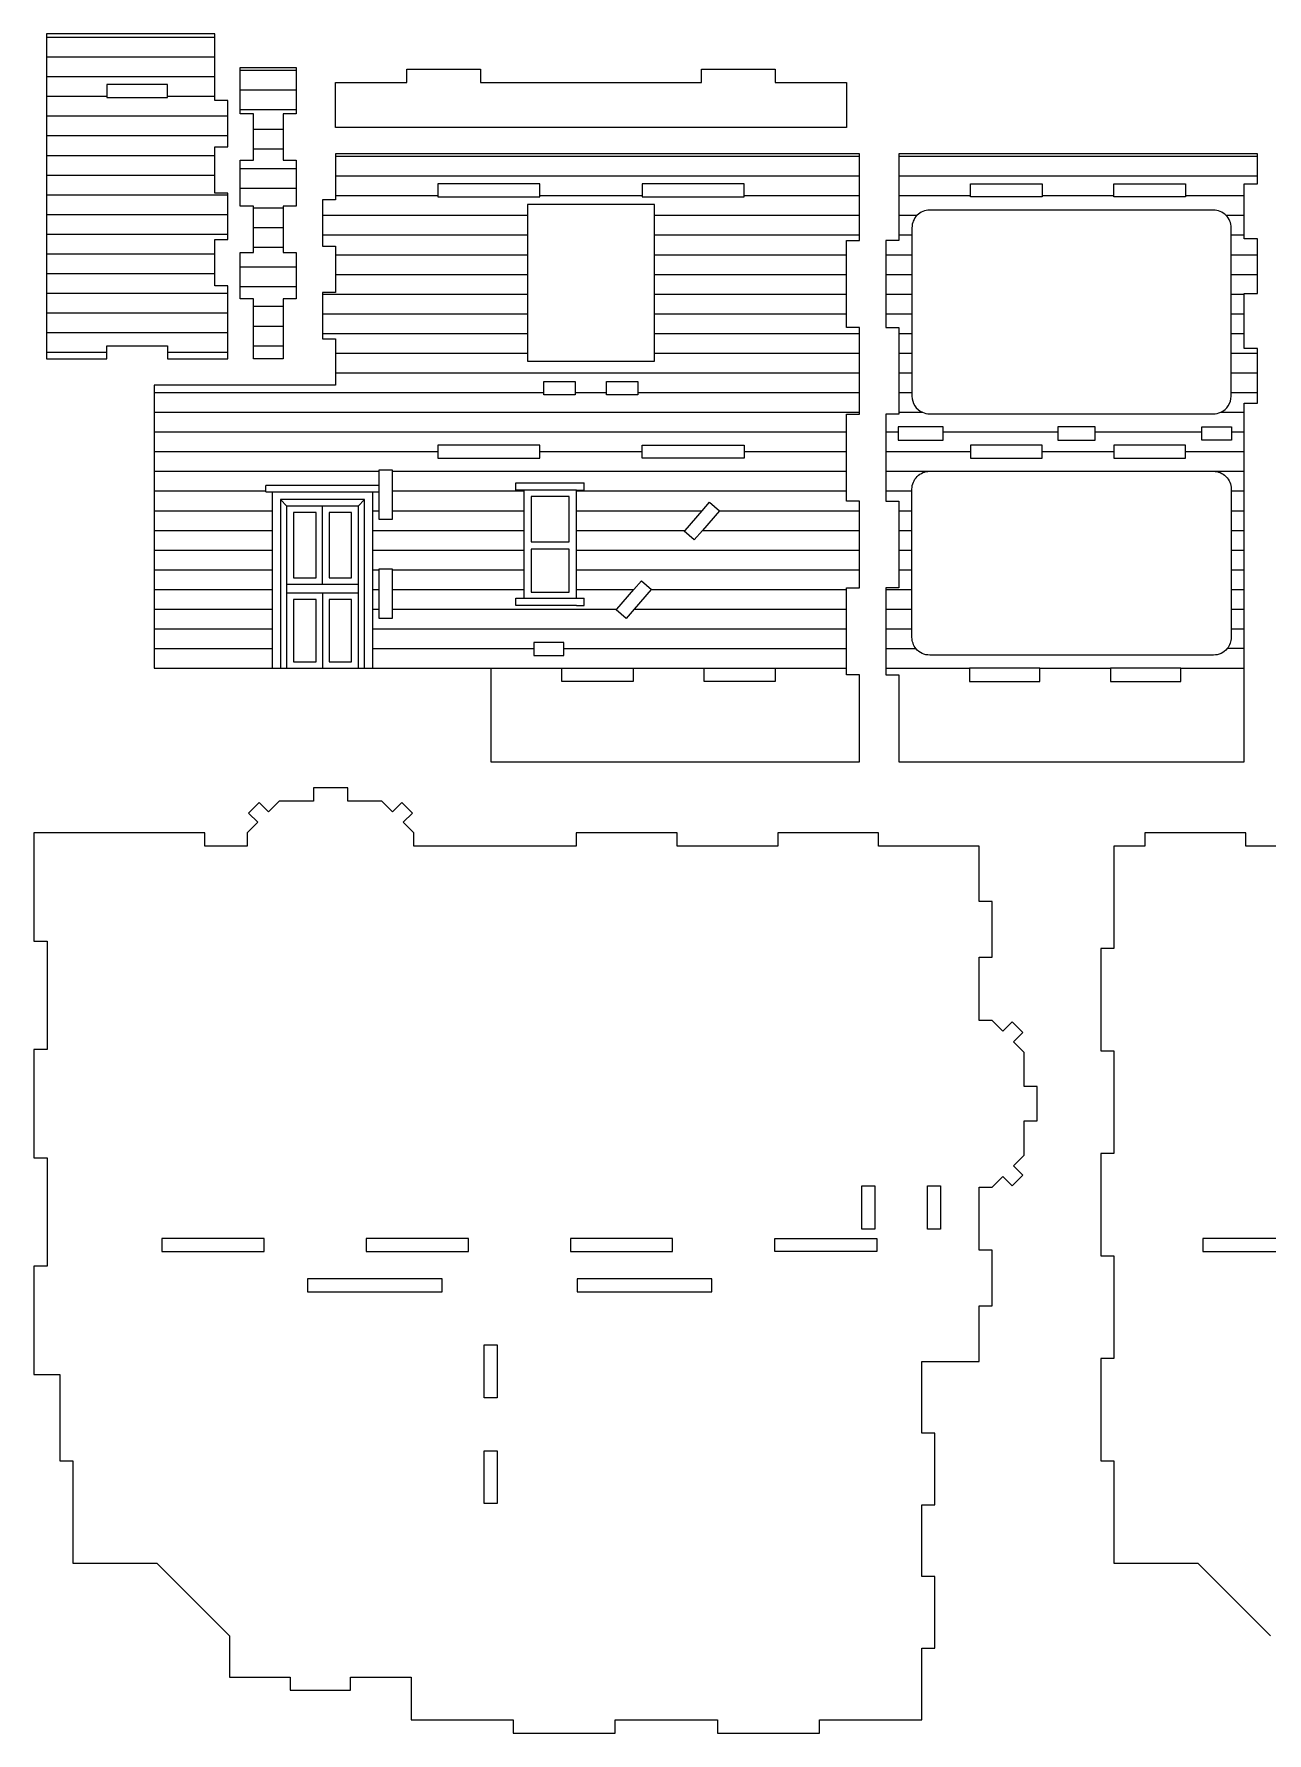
# Model space of a CAD drawing. Extents: x -737 to 847, y -331 to 352.
# Drawn here: x 38.9 to 320.7, y -80.3 to 308 of the extents above; entities that cross this region are included whole.
import ezdxf

# ---------------------------------------------------------------- set-up
doc = ezdxf.new("R2010")
doc.units = 0
doc.header["$MEASUREMENT"] = 0
doc.layers.add('CUT', color=7, linetype='CONTINUOUS')
doc.layers.add('ENGRAVE', color=1, linetype='CONTINUOUS')

msp = doc.modelspace()

# ---------------------------------------------------------------- linework, layer by layer
at = {"layer": 'CUT'}
for points in [[(41.77, 233.74), (55.59, 233.74), (55.59, 235.24), (55.59, 236.74), (69.41, 236.74), (69.41, 235.24), (69.41, 233.74), (83.23, 233.74), (83.23, 235.24), (83.23, 239.74), (83.23, 244.24), (83.23, 248.74), (83.23, 250.45), (80.23, 250.45), (80.23, 253.24), (80.23, 257.74), (80.23, 261.02), (83.23, 261.02), (83.23, 262.24), (83.23, 266.74), (83.23, 271.24), (83.23, 271.6), (80.23, 271.6), (80.23, 275.74), (80.23, 280.24), (80.23, 282.17), (83.23, 282.17), (83.23, 284.74), (83.23, 289.24), (83.23, 292.75), (80.23, 292.75), (80.23, 293.74), (80.23, 298.24), (80.23, 302.74), (80.23, 307.24), (80.23, 307.97), (41.77, 307.97), (41.77, 307.24), (41.77, 302.74), (41.77, 298.24), (41.77, 293.74), (41.77, 289.24), (41.77, 284.74), (41.77, 280.24), (41.77, 275.74), (41.77, 271.24), (41.77, 266.74), (41.77, 262.24), (41.77, 257.74), (41.77, 253.24), (41.77, 248.74), (41.77, 244.24), (41.77, 239.74), (41.77, 235.24)], [(89.05, 233.74), (89.05, 236.74), (89.05, 241.24), (89.05, 245.74), (89.05, 247.45), (86.05, 247.45), (86.05, 250.24), (86.05, 254.74), (86.05, 258.02), (89.05, 258.02), (89.05, 259.24), (89.05, 263.74), (89.05, 268.24), (89.05, 268.6), (86.05, 268.6), (86.05, 272.74), (86.05, 277.24), (86.05, 279.17), (89.05, 279.17), (89.05, 281.74), (89.05, 286.24), (89.05, 289.75), (86.05, 289.75), (86.05, 290.74), (86.05, 295.24), (86.05, 299.74), (86.05, 300.32), (98.84, 300.32), (98.84, 299.74), (98.84, 295.24), (98.84, 290.74), (98.84, 289.75), (95.84, 289.75), (95.84, 286.24), (95.84, 281.74), (95.84, 279.17), (98.84, 279.17), (98.84, 277.24), (98.84, 272.74), (98.84, 268.6), (95.84, 268.6), (95.84, 268.24), (95.84, 263.74), (95.84, 259.24), (95.84, 258.02), (98.84, 258.02), (98.84, 254.74), (98.84, 250.24), (98.84, 247.45), (95.84, 247.45), (95.84, 245.74), (95.84, 241.24), (95.84, 236.74), (95.84, 233.74)], [(107.84, 296.9), (124.14, 296.9), (124.14, 299.9), (140.96, 299.9), (140.96, 296.9), (191.42, 296.9), (191.42, 299.9), (208.25, 299.9), (208.25, 296.9), (224.54, 296.9), (224.54, 286.62), (107.84, 286.62)], [(55.59, 293.45), (69.41, 293.45), (69.41, 293.74), (69.41, 296.45), (55.59, 296.45), (55.59, 293.74)], [(66.38, 163.04), (93.44, 163.04), (95.24, 163.04), (96.72, 163.04), (104.84, 163.04), (112.97, 163.04), (114.44, 163.04), (116.24, 163.04), (143.31, 163.04), (143.31, 141.68), (227.54, 141.68), (227.54, 161.53), (224.54, 161.53), (224.54, 163.04), (224.54, 167.54), (224.54, 172.04), (224.54, 176.54), (224.54, 181.04), (224.54, 181.38), (227.54, 181.38), (227.54, 185.54), (227.54, 190.04), (227.54, 194.54), (227.54, 199.04), (227.54, 201.23), (224.54, 201.23), (224.54, 203.54), (224.54, 208.04), (224.54, 212.54), (224.54, 217.04), (224.54, 221.07), (227.54, 221.07), (227.54, 221.54), (227.54, 226.04), (227.54, 230.54), (227.54, 235.04), (227.54, 239.54), (227.54, 240.92), (224.54, 240.92), (224.54, 244.04), (224.54, 248.54), (224.54, 253.04), (224.54, 257.54), (224.54, 260.77), (227.54, 260.77), (227.54, 262.04), (227.54, 266.54), (227.54, 271.04), (227.54, 275.54), (227.54, 280.04), (227.54, 280.62), (107.84, 280.62), (107.84, 280.04), (107.84, 275.54), (107.84, 271.04), (107.84, 270.04), (104.84, 270.04), (104.84, 266.54), (104.84, 262.04), (104.84, 259.47), (107.84, 259.47), (107.84, 257.54), (107.84, 253.04), (107.84, 248.89), (104.84, 248.89), (104.84, 248.54), (104.84, 244.04), (104.84, 239.54), (104.84, 238.32), (107.84, 238.32), (107.84, 235.04), (107.84, 230.54), (107.84, 227.74), (66.38, 227.74), (66.38, 226.04), (66.38, 221.54), (66.38, 217.04), (66.38, 212.54), (66.38, 208.04), (66.38, 203.54), (66.38, 199.04), (66.38, 194.54), (66.38, 190.04), (66.38, 185.54), (66.38, 181.04), (66.38, 176.54), (66.38, 172.04), (66.38, 167.54)], [(236.54, 141.68), (315.46, 141.68), (315.46, 163.04), (315.46, 167.54), (315.46, 172.04), (315.46, 176.54), (315.46, 181.04), (315.46, 185.54), (315.46, 190.04), (315.46, 194.54), (315.46, 199.04), (315.46, 203.54), (315.46, 208.04), (315.46, 212.54), (315.46, 217.04), (315.46, 221.54), (315.46, 223.58), (318.46, 223.58), (318.46, 226.04), (318.46, 230.54), (318.46, 235.04), (318.46, 236.12), (315.46, 236.12), (315.46, 239.54), (315.46, 244.04), (315.46, 248.54), (315.46, 248.66), (318.46, 248.66), (318.46, 253.04), (318.46, 257.54), (318.46, 261.2), (315.46, 261.2), (315.46, 262.04), (315.46, 266.54), (315.46, 271.04), (315.46, 273.74), (318.46, 273.74), (318.46, 275.54), (318.46, 280.04), (318.46, 280.61), (236.54, 280.61), (236.54, 280.04), (236.54, 275.54), (236.54, 271.04), (236.54, 266.54), (236.54, 262.04), (236.54, 260.77), (233.54, 260.77), (233.54, 257.54), (233.54, 253.04), (233.54, 248.54), (233.54, 244.04), (233.54, 240.92), (236.54, 240.92), (236.54, 239.54), (236.54, 235.04), (236.54, 230.54), (236.54, 226.04), (236.54, 221.54), (236.54, 221.07), (233.54, 221.07), (233.54, 217.04), (233.54, 212.54), (233.54, 208.04), (233.54, 203.54), (233.54, 201.22), (236.54, 201.22), (236.54, 199.04), (236.54, 194.54), (236.54, 190.04), (236.54, 185.54), (236.54, 181.38), (233.54, 181.38), (233.54, 181.04), (233.54, 176.54), (233.54, 172.04), (233.54, 167.54), (233.54, 163.04), (233.54, 161.53), (236.54, 161.53)], [(131.18, 270.75), (154.52, 270.75), (154.52, 271.04), (154.52, 273.75), (131.18, 273.75), (131.18, 271.04)], [(177.86, 270.75), (201.2, 270.75), (201.2, 271.04), (201.2, 273.75), (177.86, 273.75), (177.86, 271.04)], [(252.92, 270.74), (252.92, 271.04), (252.92, 273.74), (269.31, 273.74), (269.31, 271.04), (269.31, 270.74)], [(285.69, 271.04), (285.69, 273.74), (302.07, 273.74), (302.07, 271.04), (302.07, 270.74), (285.69, 270.74)], [(151.7, 233.22), (180.68, 233.22), (180.68, 235.04), (180.68, 239.54), (180.68, 244.04), (180.68, 248.54), (180.68, 253.04), (180.68, 257.54), (180.68, 262.04), (180.68, 266.54), (180.68, 268.99), (151.7, 268.99), (151.7, 266.54), (151.7, 262.04), (151.7, 257.54), (151.7, 253.04), (151.7, 248.54), (151.7, 244.04), (151.7, 239.54), (151.7, 235.04)], [(155.45, 225.53), (155.45, 226.04), (155.45, 228.53), (162.61, 228.53), (162.61, 226.04), (162.61, 225.53)], [(169.77, 225.53), (169.77, 226.04), (169.77, 228.53), (176.93, 228.53), (176.93, 226.04), (176.93, 225.53)], [(236.38, 215.17), (246.7, 215.17), (246.7, 217.04), (246.7, 218.17), (236.38, 218.17), (236.38, 217.04)], [(272.83, 215.17), (281.43, 215.17), (281.43, 217.04), (281.43, 218.17), (272.83, 218.17), (272.83, 217.04)], [(305.79, 215.17), (305.79, 217.04), (305.79, 218.17), (312.52, 218.17), (312.52, 217.04), (312.52, 215.17)], [(131.18, 211.04), (154.52, 211.04), (154.52, 212.54), (154.52, 214.04), (131.18, 214.04), (131.18, 212.54)], [(177.86, 211.04), (177.86, 212.54), (177.86, 214.04), (201.2, 214.04), (201.2, 212.54), (201.2, 211.04)], [(252.92, 211.04), (269.31, 211.04), (269.31, 212.54), (269.31, 214.04), (252.92, 214.04), (252.92, 212.54)], [(285.69, 211.04), (302.07, 211.04), (302.07, 212.54), (302.07, 214.04), (285.69, 214.04), (285.69, 212.54)], [(117.79, 197.06), (117.79, 199.04), (117.79, 203.38), (117.79, 204.78), (117.79, 208.04), (117.79, 208.4), (120.79, 208.4), (120.79, 208.04), (120.79, 203.54), (120.79, 199.04), (120.79, 197.06)], [(152.54, 191.94), (161.17, 191.94), (161.17, 202.29), (152.54, 202.29)], [(189.79, 192.37), (187.52, 194.34), (187.7, 194.54), (191.6, 199.04), (193.29, 201), (195.56, 199.03), (191.67, 194.54)], [(152.54, 180.46), (161.17, 180.46), (161.17, 190.26), (152.54, 190.26)], [(117.79, 174.38), (117.79, 176.54), (117.79, 181.04), (117.79, 185.54), (117.79, 185.72), (120.79, 185.72), (120.79, 185.54), (120.79, 181.04), (120.79, 176.54), (120.79, 174.38)], [(174.22, 174.41), (171.96, 176.37), (172.1, 176.54), (176, 181.04), (177.72, 183.03), (179.99, 181.06), (179.97, 181.04), (176.07, 176.54)], [(153.17, 165.92), (160.02, 165.92), (160.02, 167.54), (160.02, 168.92), (153.17, 168.92), (153.17, 167.54)], [(159.56, 160.04), (159.56, 163.04), (175.8, 163.04), (175.8, 160.04)], [(192.05, 160.04), (192.05, 163.04), (208.29, 163.04), (208.29, 160.04)], [(252.66, 160.04), (268.77, 160.04), (268.77, 163.04), (252.66, 163.04)], [(284.89, 160.04), (301, 160.04), (301, 163.04), (284.89, 163.04)], [(83.6, -67.48), (97.42, -67.48), (97.42, -70.48), (111.25, -70.48), (111.25, -67.48), (125.07, -67.48), (125.07, -77.27), (148.41, -77.27), (148.41, -80.27), (171.75, -80.27), (171.75, -77.27), (195.08, -77.27), (195.08, -80.27), (218.42, -80.27), (218.42, -77.27), (241.76, -77.27), (241.76, -60.89), (244.76, -60.89), (244.76, -44.51), (241.76, -44.51), (241.76, -28.12), (244.76, -28.12), (244.76, -11.74), (241.76, -11.74), (241.76, 4.65), (254.87, 4.65), (254.87, 17.34), (257.87, 17.34), (257.87, 30.04), (254.87, 30.04), (254.87, 44.49), (257.87, 44.49), (260.3, 46.92), (262.42, 44.8), (264.85, 47.22), (262.72, 49.34), (265.15, 51.77), (265.15, 59.61), (268.15, 59.61), (268.15, 67.44), (265.15, 67.44), (265.15, 75.27), (262.72, 77.7), (264.85, 79.82), (262.42, 82.25), (260.3, 80.13), (257.87, 82.56), (254.87, 82.56), (254.87, 97.01), (257.87, 97.01), (257.87, 109.7), (254.87, 109.7), (254.87, 122.4), (231.86, 122.4), (231.86, 125.4), (208.86, 125.4), (208.86, 122.4), (185.85, 122.4), (185.85, 125.4), (162.84, 125.4), (162.84, 122.4), (125.72, 122.4), (125.72, 125.4), (123.3, 127.83), (125.42, 129.95), (122.99, 132.38), (120.87, 130.25), (118.44, 132.68), (110.61, 132.68), (110.61, 135.68), (102.77, 135.68), (102.77, 132.68), (94.94, 132.68), (92.51, 130.25), (90.39, 132.38), (87.96, 129.95), (90.08, 127.83), (87.66, 125.4), (87.66, 122.4), (77.93, 122.4), (77.93, 125.4), (38.92, 125.4), (38.92, 100.65), (41.92, 100.65), (41.92, 75.9), (38.92, 75.9), (38.92, 51.15), (41.92, 51.15), (41.92, 26.4), (38.92, 26.4), (38.92, 1.65), (44.81, 1.65), (44.81, -18.07), (47.81, -18.07), (47.81, -41.48), (67.02, -41.48), (83.6, -58.07)], [(231.06, 34.83), (228.06, 34.83), (228.06, 44.73), (231.06, 44.73)], [(246.06, 34.83), (243.06, 34.83), (243.06, 44.73), (246.06, 44.73)], [(68.15, 29.76), (91.49, 29.76), (91.49, 32.76), (68.15, 32.76)], [(114.83, 29.76), (138.17, 29.76), (138.17, 32.76), (114.83, 32.76)], [(161.51, 29.76), (184.85, 29.76), (184.85, 32.76), (161.51, 32.76)], [(208.19, 29.76), (208.19, 32.76), (231.53, 32.76), (231.53, 29.76)], [(306.01, 29.76), (329.35, 29.76), (329.35, 32.76), (306.01, 32.76)], [(101.43, 20.52), (132.21, 20.52), (132.21, 23.52), (101.43, 23.52)], [(163, 20.52), (193.78, 20.52), (193.78, 23.52), (163, 23.52)], [(141.79, -3.67), (141.79, 8.42), (144.79, 8.42), (144.79, -3.67)], [(141.79, -27.86), (141.79, -15.77), (144.79, -15.77), (144.79, -27.86)]]:
    msp.add_lwpolyline(points, close=True, dxfattribs=at)
for points in [[(241.91, 221.53, 0.107098), (243.59, 221.17), (308.41, 221.17, 0.107098), (310.08, 221.53, 0.29407), (312.46, 225.22), (312.46, 226.04), (312.46, 230.54), (312.46, 235.04), (312.46, 239.54), (312.46, 244.04), (312.46, 248.54), (312.46, 253.04), (312.46, 257.54), (312.46, 262.04), (312.46, 263.69, 0.197183), (311.29, 266.54, 0.200643), (308.41, 267.74), (243.59, 267.74, 0.200643), (240.71, 266.54, 0.197183), (239.54, 263.69), (239.54, 262.04), (239.54, 257.54), (239.54, 253.04), (239.54, 248.54), (239.54, 244.04), (239.54, 239.54), (239.54, 235.04), (239.54, 230.54), (239.54, 226.04), (239.54, 225.22, 0.29407)], [(240.45, 167.53, -0.172193), (239.54, 170.09), (239.54, 172.04), (239.54, 176.54), (239.54, 181.04), (239.54, 185.54), (239.54, 190.04), (239.54, 194.54), (239.54, 199.04), (239.54, 203.54), (239.54, 203.99, -0.414214), (243.59, 208.04), (308.41, 208.04, -0.414214), (312.46, 203.99), (312.46, 203.54), (312.46, 199.04), (312.46, 194.54), (312.46, 190.04), (312.46, 185.54), (312.46, 181.04), (312.46, 176.54), (312.46, 172.04), (312.46, 170.09, -0.172193), (311.55, 167.53, -0.225908), (308.41, 166.04), (243.59, 166.04, -0.225908)]]:
    msp.add_lwpolyline(points, format="xyb", close=True, dxfattribs=at)
msp.add_lwpolyline([(325.52, 122.4), (315.79, 122.4), (315.79, 125.4), (292.78, 125.4), (292.78, 122.4), (285.67, 122.4), (285.67, 98.99), (282.67, 98.99), (282.67, 75.58), (285.67, 75.58), (285.67, 52.16), (282.67, 52.16), (282.67, 28.75), (285.67, 28.75), (285.67, 5.34), (282.67, 5.34), (282.67, -18.07), (285.67, -18.07), (285.67, -41.48), (304.88, -41.48), (321.46, -58.07)], dxfattribs=at)
at = {"layer": 'ENGRAVE'}
for points in [[(41.77, 307.24), (80.23, 307.24)], [(41.77, 302.74), (80.23, 302.74)], [(86.05, 299.74), (98.84, 299.74)], [(41.77, 298.24), (80.23, 298.24)], [(86.05, 295.24), (98.84, 295.24)], [(41.77, 293.74), (55.59, 293.74)], [(69.41, 293.74), (80.23, 293.74)], [(41.77, 289.24), (83.23, 289.24)], [(86.05, 290.74), (98.84, 290.74)], [(41.77, 284.74), (83.23, 284.74)], [(89.05, 286.24), (95.84, 286.24)], [(41.77, 280.24), (80.23, 280.24)], [(89.05, 281.74), (95.84, 281.74)], [(107.84, 280.04), (227.54, 280.04)], [(236.54, 280.04), (318.46, 280.04)], [(41.77, 275.74), (80.23, 275.74)], [(86.05, 277.24), (98.84, 277.24)], [(86.05, 272.74), (98.84, 272.74)], [(107.84, 275.54), (227.54, 275.54)], [(236.54, 275.54), (318.46, 275.54)], [(41.77, 271.24), (83.23, 271.24)], [(89.05, 268.24), (95.84, 268.24)], [(107.84, 271.04), (131.18, 271.04)], [(154.52, 271.04), (177.86, 271.04)], [(201.2, 271.04), (227.54, 271.04)], [(236.54, 271.04), (252.92, 271.04)], [(269.31, 271.04), (285.69, 271.04)], [(302.07, 271.04), (315.46, 271.04)], [(41.77, 266.74), (83.23, 266.74)], [(104.84, 266.54), (151.7, 266.54)], [(180.68, 266.54), (227.54, 266.54)], [(236.54, 266.54), (240.71, 266.54)], [(311.29, 266.54), (315.46, 266.54)], [(41.77, 262.24), (83.23, 262.24)], [(89.05, 263.74), (95.84, 263.74)], [(104.84, 262.04), (151.7, 262.04)], [(180.68, 262.04), (227.54, 262.04)], [(236.54, 262.04), (239.54, 262.04)], [(312.46, 262.04), (315.46, 262.04)], [(41.77, 257.74), (80.23, 257.74)], [(89.05, 259.24), (95.84, 259.24)], [(107.84, 257.54), (151.7, 257.54)], [(180.68, 257.54), (224.54, 257.54)], [(233.54, 257.54), (239.54, 257.54)], [(312.46, 257.54), (318.46, 257.54)], [(41.77, 253.24), (80.23, 253.24)], [(86.05, 254.74), (98.84, 254.74)], [(107.84, 253.04), (151.7, 253.04)], [(180.68, 253.04), (224.54, 253.04)], [(233.54, 253.04), (239.54, 253.04)], [(312.46, 253.04), (318.46, 253.04)], [(41.77, 248.74), (83.23, 248.74)], [(86.05, 250.24), (98.84, 250.24)], [(104.84, 248.54), (151.7, 248.54)], [(180.68, 248.54), (224.54, 248.54)], [(233.54, 248.54), (239.54, 248.54)], [(312.46, 248.54), (315.46, 248.54)], [(89.05, 245.74), (95.84, 245.74)], [(41.77, 244.24), (83.23, 244.24)], [(89.05, 241.24), (95.84, 241.24)], [(104.84, 244.04), (151.7, 244.04)], [(180.68, 244.04), (224.54, 244.04)], [(233.54, 244.04), (239.54, 244.04)], [(312.46, 244.04), (315.46, 244.04)], [(41.77, 239.74), (83.23, 239.74)], [(104.84, 239.54), (151.7, 239.54)], [(180.68, 239.54), (227.54, 239.54)], [(236.54, 239.54), (239.54, 239.54)], [(312.46, 239.54), (315.46, 239.54)], [(41.77, 235.24), (55.59, 235.24)], [(69.41, 235.24), (83.23, 235.24)], [(89.05, 236.74), (95.84, 236.74)], [(107.84, 235.04), (151.7, 235.04)], [(180.68, 235.04), (227.54, 235.04)], [(236.54, 235.04), (239.54, 235.04)], [(312.46, 235.04), (318.46, 235.04)], [(107.84, 230.54), (227.54, 230.54)], [(236.54, 230.54), (239.54, 230.54)], [(312.46, 230.54), (318.46, 230.54)], [(66.38, 226.04), (155.45, 226.04)], [(162.61, 226.04), (169.77, 226.04)], [(176.93, 226.04), (227.54, 226.04)], [(236.54, 226.04), (239.54, 226.04)], [(312.46, 226.04), (318.46, 226.04)], [(66.38, 221.54), (227.54, 221.54)], [(236.54, 221.54), (241.91, 221.54)], [(310.08, 221.54), (315.46, 221.54)], [(66.38, 217.04), (224.54, 217.04)], [(233.54, 217.04), (236.38, 217.04)], [(246.7, 217.04), (272.83, 217.04)], [(281.43, 217.04), (305.79, 217.04)], [(312.52, 217.04), (315.46, 217.04)], [(66.38, 212.54), (131.18, 212.54)], [(154.52, 212.54), (177.86, 212.54)], [(201.2, 212.54), (224.54, 212.54)], [(233.54, 212.54), (252.92, 212.54)], [(269.31, 212.54), (285.69, 212.54)], [(302.07, 212.54), (315.46, 212.54)], [(66.38, 208.04), (117.79, 208.04)], [(120.79, 208.04), (224.54, 208.04)], [(233.54, 208.04), (243.59, 208.04)], [(308.41, 208.04), (315.46, 208.04)], [(66.38, 203.54), (91.9, 203.54)], [(117.79, 204.78), (91.9, 204.78)], [(91.9, 203.54), (91.9, 204.78)], [(91.9, 203.38), (91.9, 203.54)], [(91.9, 203.38), (93.44, 203.38), (116.24, 203.38), (117.79, 203.38)], [(93.44, 199.04), (93.44, 203.38)], [(116.24, 203.38), (116.24, 199.04)], [(120.79, 203.54), (150.84, 203.54)], [(149.05, 205.42), (164.66, 205.42)], [(149.05, 203.74), (149.05, 205.42)], [(162.88, 203.74), (150.84, 203.74), (149.05, 203.74)], [(150.84, 203.74), (150.84, 203.54)], [(150.84, 203.54), (150.84, 199.04)], [(162.88, 203.74), (164.66, 203.74)], [(162.88, 203.54), (162.88, 203.74)], [(162.88, 199.04), (162.88, 203.54)], [(162.88, 203.54), (224.54, 203.54)], [(164.66, 203.74), (164.66, 205.42)], [(233.54, 203.54), (239.54, 203.54)], [(312.46, 203.54), (315.46, 203.54)], [(66.38, 199.04), (93.44, 199.04)], [(93.44, 194.54), (93.44, 199.04)], [(96.72, 200.1), (95.24, 201.58)], [(114.44, 201.58), (95.24, 201.58)], [(95.24, 201.58), (95.24, 163.04)], [(104.84, 200.1), (96.72, 200.1)], [(96.72, 182.24), (96.72, 200.1)], [(103.36, 198.61), (98.21, 198.61)], [(98.21, 198.61), (98.21, 183.73)], [(103.36, 183.73), (103.36, 198.61)], [(112.97, 200.1), (104.84, 200.1)], [(104.84, 182.24), (104.84, 200.1)], [(106.33, 198.61), (106.33, 183.73)], [(111.48, 183.73), (111.48, 198.61), (106.33, 198.61)], [(112.97, 200.1), (114.44, 201.58)], [(112.97, 200.1), (112.97, 182.24)], [(114.44, 163.04), (114.44, 201.58)], [(116.24, 199.04), (116.24, 194.54)], [(116.24, 199.04), (117.79, 199.04)], [(120.79, 199.04), (150.84, 199.04)], [(150.84, 199.04), (150.84, 194.54)], [(162.88, 194.54), (162.88, 199.04)], [(162.88, 199.04), (191.6, 199.04)], [(195.56, 199.03), (227.54, 199.04)], [(236.54, 199.04), (239.54, 199.04)], [(312.46, 199.04), (315.46, 199.04)], [(66.38, 194.54), (93.44, 194.54)], [(93.44, 190.04), (93.44, 194.54)], [(116.24, 194.54), (116.24, 190.04)], [(116.24, 194.54), (150.84, 194.54)], [(150.84, 194.54), (150.84, 190.04)], [(162.88, 190.04), (162.88, 194.54)], [(162.88, 194.54), (187.7, 194.54)], [(191.67, 194.54), (227.54, 194.54)], [(236.54, 194.54), (239.54, 194.54)], [(312.46, 194.54), (315.46, 194.54)], [(66.38, 190.04), (93.44, 190.04)], [(93.44, 185.54), (93.44, 190.04)], [(116.24, 190.04), (116.24, 185.54)], [(116.24, 190.04), (150.84, 190.04)], [(150.84, 190.04), (150.84, 185.54), (150.84, 181.04)], [(162.88, 185.54), (162.88, 190.04)], [(162.88, 190.04), (227.54, 190.04)], [(236.54, 190.04), (239.54, 190.04)], [(312.46, 190.04), (315.46, 190.04)], [(66.38, 185.54), (93.44, 185.54)], [(93.44, 181.04), (93.44, 185.54)], [(98.21, 183.73), (103.36, 183.73)], [(106.33, 183.73), (111.48, 183.73)], [(116.24, 185.54), (116.24, 181.04)], [(116.24, 185.54), (117.79, 185.54)], [(120.79, 185.54), (150.84, 185.54)], [(162.88, 181.04), (162.88, 185.54)], [(162.88, 185.54), (227.54, 185.54)], [(236.54, 185.54), (239.54, 185.54)], [(312.46, 185.54), (315.46, 185.54)], [(66.38, 181.04), (93.44, 181.04)], [(93.44, 176.54), (93.44, 181.04)], [(96.72, 182.24), (104.84, 182.24)], [(96.72, 180.27), (96.72, 182.24)], [(96.72, 180.27), (104.84, 180.27)], [(96.72, 163.04), (96.72, 180.27)], [(98.21, 178.78), (98.21, 164.53)], [(103.36, 178.78), (98.21, 178.78)], [(103.36, 164.53), (103.36, 178.78)], [(104.84, 182.24), (112.97, 182.24)], [(104.84, 180.27), (112.97, 180.27)], [(104.84, 180.27), (104.84, 163.04)], [(111.48, 178.78), (106.33, 178.78)], [(106.33, 178.78), (106.33, 164.53)], [(111.48, 164.53), (111.48, 178.78)], [(112.97, 182.24), (112.97, 180.27)], [(112.97, 180.27), (112.97, 163.04)], [(116.24, 181.04), (116.24, 176.54)], [(116.24, 181.04), (117.79, 181.04)], [(120.79, 181.04), (150.84, 181.04)], [(149.05, 177.34), (149.05, 179.02)], [(149.05, 179.02), (150.84, 179.02), (162.88, 179.02)], [(150.84, 181.04), (150.84, 179.02)], [(162.88, 179.02), (162.88, 181.04)], [(162.88, 181.04), (176, 181.04)], [(162.88, 179.02), (164.66, 179.02)], [(164.66, 177.34), (164.66, 179.02)], [(179.97, 181.04), (224.54, 181.04)], [(233.54, 181.04), (239.54, 181.04)], [(312.46, 181.04), (315.46, 181.04)], [(66.38, 176.54), (93.44, 176.54)], [(93.44, 172.04), (93.44, 176.54)], [(116.24, 176.54), (116.24, 172.04)], [(116.24, 176.54), (117.79, 176.54)], [(120.79, 176.54), (172.1, 176.54)], [(150.84, 177.34), (149.05, 177.34)], [(162.88, 177.34), (150.84, 177.34)], [(162.88, 177.34), (164.66, 177.34)], [(176.07, 176.54), (224.54, 176.54)], [(233.54, 176.54), (239.54, 176.54)], [(312.46, 176.54), (315.46, 176.54)], [(66.38, 172.04), (93.44, 172.04)], [(93.44, 167.54), (93.44, 172.04)], [(116.24, 172.04), (116.24, 167.54)], [(116.24, 172.04), (224.54, 172.04)], [(233.54, 172.04), (239.54, 172.04)], [(312.46, 172.04), (315.46, 172.04)], [(66.38, 167.54), (93.44, 167.54)], [(93.44, 163.04), (93.44, 167.54)], [(116.24, 167.54), (116.24, 163.04)], [(116.24, 167.54), (153.17, 167.54)], [(160.02, 167.54), (224.54, 167.54)], [(233.54, 167.54), (240.45, 167.54)], [(315.46, 167.54), (311.55, 167.54)], [(98.21, 164.53), (103.36, 164.53)], [(106.33, 164.53), (111.48, 164.53)], [(143.31, 163.04), (159.56, 163.04)], [(175.8, 163.04), (192.05, 163.04)], [(208.29, 163.04), (224.54, 163.04)], [(233.54, 163.04), (252.66, 163.04)], [(268.77, 163.04), (284.89, 163.04)], [(301, 163.04), (315.46, 163.04)]]:
    msp.add_lwpolyline(points, dxfattribs=at)

doc.saveas('drawing.dxf')
